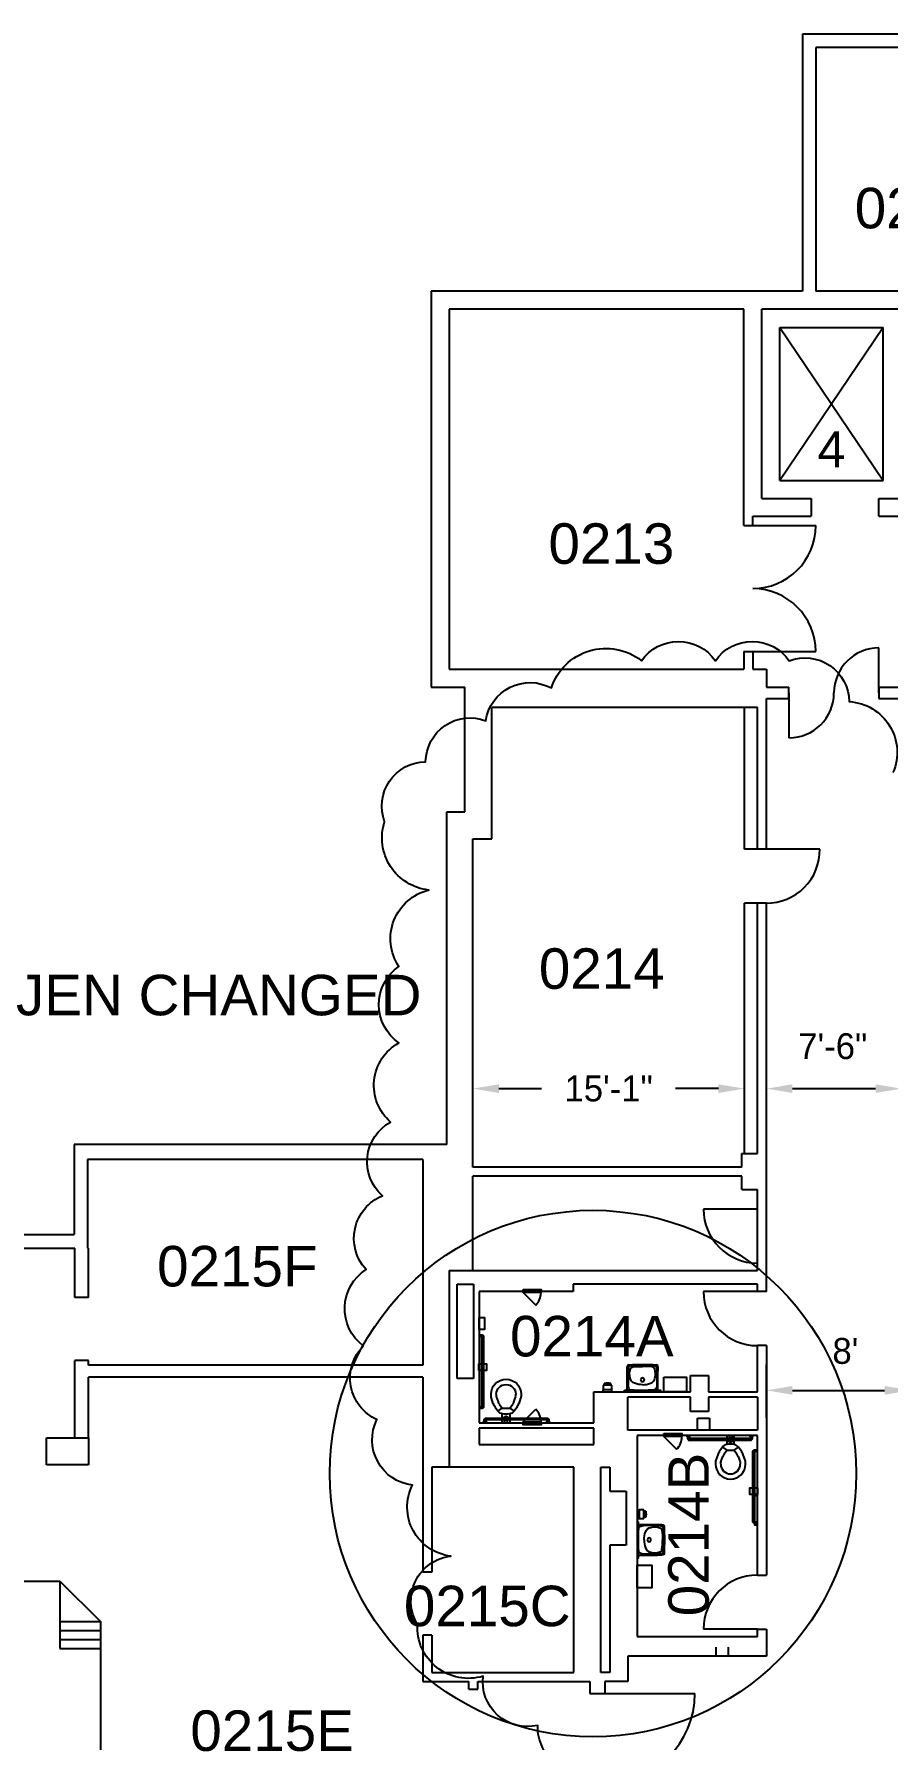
# Model space of a CAD drawing. Extents: x -207 to 5491, y -6091 to -2751.
# Drawn here: x 817 to 1386, y -4769 to -3632 of the extents above; entities that cross this region are included whole.
import ezdxf

# ---------------------------------------------------------------- set-up
doc = ezdxf.new("R2010")
doc.units = 0
doc.header["$MEASUREMENT"] = 0
doc.header["$PDMODE"] = 3
doc.header["$PDSIZE"] = -2
doc.layers.get('0').update_dxf_attribs({"linetype": 'CONTINUOUS'})
doc.layers.get('DEFPOINTS').update_dxf_attribs({"color": 31, "linetype": 'CONTINUOUS'})
for name, color, linetype in [('A-ANNO-RNUM', 4, 'CONTINUOUS'), ('A-ANNO-TEXT-STAIR', 4, 'CONTINUOUS'), ('A-DOOR', 2, 'CONTINUOUS'), ('A-FLOR-EVTR', 2, 'CONTINUOUS'), ('A-FLOR-PFIX', 2, 'CONTINUOUS'), ('A-FLOR-STRS', 2, 'CONTINUOUS'), ('A-WALL-FULL', 6, 'CONTINUOUS'), ('S-COLS', 5, 'CONTINUOUS')]:
    doc.layers.add(name, color=color, linetype=linetype)
doc.styles.add('ARIAL', font='arial.ttf')
doc.dimstyles.new('DIM-96', dxfattribs={"dimscale": 96, "dimtxt": 0.18, "dimasz": 0.18, "dimexe": 0.18, "dimexo": 0.0625, "dimgap": 0.09, "dimtad": 0, "dimtih": 1, "dimtoh": 1, "dimdec": 4, "dimzin": 0, "dimdsep": 46, "dimlunit": 4, "dimtxsty": 'Standard', "dimcen": 0.09, "dimadec": 0, "dimazin": 0, "dimtfac": 1, "dimtdec": 4, "dimtofl": 0, "dimtmove": 2, "dimatfit": 3, "dimfxl": 1, "dimtolj": 1, "dimtzin": 0, "dimarcsym": 0})

# ---------------------------------------------------------------- blocks, each defined once
blk = doc.blocks.new('Toilet-Commercial-Wall-3D - 19_ Seat Height-2049462-PUBLIC RESTROOM REMODEL-2ND FLOOR')
for p, q in [((5.9, 21.5), (5.9, 20.2)), ((6.2, 18.8), (7.5, 15.2)), ((8.8, 12.7), (10.6, 10.1)), ((9.4, 20.2), (9.4, 21.5)), ((10.8, 16.4), (9.5, 20)), ((13.5, 12.1), (10.6, 10.1)), ((13.5, 12.1), (11.7, 14.7)), ((18.4, 12.1), (13.5, 12.1)), ((20.2, 14.7), (18.4, 12.1)), ((21.3, 10.1), (18.4, 12.1)), ((22.4, 20), (21.1, 16.4)), ((21.3, 10.1), (23.1, 12.7)), ((22.4, 21.5), (22.4, 20.2)), ((24.4, 15.2), (25.7, 18.8)), ((25.9, 20.2), (25.9, 21.5)), ((13.4, 8.5), (13.4, 5.6)), ((13.4, 4.4), (13.4, 2.5)), ((14.9, 2.5), (14.9, 4.2)), ((16.9, 2.5), (16.9, 4.2)), ((18.4, 5.6), (18.4, 8.5)), ((18.4, 2.5), (18.4, 4.4))]:
    blk.add_line(p, q)
for centre, radius, start, end in [((15.9, 21.5), 10, 90, 180), ((15.9, 21.5), 6.5, 90, 180), ((15.9, 21.5), 10, 0, 90), ((15.9, 21.5), 6.5, 0, 90), ((9.9, 20.2), 4, 180, 200), ((17.8, 19), 11, 200, 215), ((17.8, 19), 7.5, 200, 215), ((14, 19), 7.5, 325, 340), ((21.9, 20.2), 0.5, 340, 0), ((14, 19), 11, 325, 340), ((21.9, 20.2), 4, 340, 0), ((13.9, 12.4), 4, 215, 263.7549), ((15.9, 20.8), 12.6, 258.5767, 281.4233), ((15.9, 5.3), 1.5, 13.7504, 166.2496), ((15.9, 5.3), 1.5, 218.0882, 321.9118), ((15.9, 5.3), 0.996, 20.7118, 159.2882), ((15.9, 5.3), 0.996, 249.8616, 290.1384), ((18, 12.4), 4, 276.2451, 325)]:
    blk.add_arc(centre, radius, start, end)
blk = doc.blocks.new('Grab_Bar_-_1_Straight_Piece_3353 - Grab_Bar_42_-V35-PUBLIC RESTROOM REMODEL-2ND FLOOR')
for p, q in [((-0.8, -13), (-0.8, -11)), ((0, -11), (-0.8, -11)), ((-3.1, -13), (-3.1, -53)), ((-1.9, -53), (-1.9, -13)), ((-0.8, -11.4), (-1.5, -11.4)), ((-1.5, -12.6), (-0.8, -12.6)), ((-0.8, -13), (0, -13)), ((-0.8, -53.4), (-1.5, -53.4)), ((-1.5, -54.6), (-0.8, -54.6)), ((-0.8, -55), (-0.8, -53)), ((0, -53), (-0.8, -53)), ((-0.8, -55), (0, -55))]:
    blk.add_line(p, q)
at = {"flags": 128}
for points in [[(-1.5, -11.4), (-1.6, -11.4), (-1.6, -11.4), (-1.7, -11.4), (-1.8, -11.4), (-1.8, -11.4), (-1.9, -11.4), (-1.9, -11.4), (-2, -11.5), (-2.1, -11.5), (-2.1, -11.5), (-2.2, -11.5), (-2.3, -11.6), (-2.3, -11.6), (-2.4, -11.6), (-2.4, -11.7), (-2.5, -11.7), (-2.5, -11.7), (-2.6, -11.8), (-2.6, -11.8), (-2.7, -11.9), (-2.7, -11.9), (-2.8, -12), (-2.8, -12), (-2.8, -12.1), (-2.9, -12.1), (-2.9, -12.2), (-2.9, -12.2), (-3, -12.3), (-3, -12.4), (-3, -12.4), (-3, -12.5), (-3.1, -12.5), (-3.1, -12.6), (-3.1, -12.7), (-3.1, -12.7), (-3.1, -12.8), (-3.1, -12.9), (-3.1, -12.9), (-3.1, -13), (-3.1, -13)], [(-1.9, -13), (-1.9, -13), (-1.9, -13), (-1.9, -13), (-1.9, -12.9), (-1.9, -12.9), (-1.9, -12.9), (-1.9, -12.9), (-1.9, -12.9), (-1.9, -12.9), (-1.8, -12.9), (-1.8, -12.8), (-1.8, -12.8), (-1.8, -12.8), (-1.8, -12.8), (-1.8, -12.8), (-1.8, -12.8), (-1.8, -12.8), (-1.8, -12.8), (-1.8, -12.7), (-1.8, -12.7), (-1.8, -12.7), (-1.7, -12.7), (-1.7, -12.7), (-1.7, -12.7), (-1.7, -12.7), (-1.7, -12.7), (-1.7, -12.7), (-1.7, -12.7), (-1.6, -12.7), (-1.6, -12.7), (-1.6, -12.6), (-1.6, -12.6), (-1.6, -12.6), (-1.6, -12.6), (-1.6, -12.6), (-1.5, -12.6), (-1.5, -12.6), (-1.5, -12.6), (-1.5, -12.6), (-1.5, -12.6)], [(-3.1, -53), (-3.1, -53.1), (-3.1, -53.1), (-3.1, -53.2), (-3.1, -53.3), (-3.1, -53.3), (-3.1, -53.4), (-3.1, -53.4), (-3, -53.5), (-3, -53.6), (-3, -53.6), (-3, -53.7), (-2.9, -53.8), (-2.9, -53.8), (-2.9, -53.9), (-2.8, -53.9), (-2.8, -54), (-2.8, -54), (-2.7, -54.1), (-2.7, -54.1), (-2.6, -54.2), (-2.6, -54.2), (-2.5, -54.3), (-2.5, -54.3), (-2.4, -54.3), (-2.4, -54.4), (-2.3, -54.4), (-2.3, -54.4), (-2.2, -54.5), (-2.1, -54.5), (-2.1, -54.5), (-2, -54.5), (-2, -54.6), (-1.9, -54.6), (-1.8, -54.6), (-1.8, -54.6), (-1.7, -54.6), (-1.6, -54.6), (-1.6, -54.6), (-1.5, -54.6), (-1.5, -54.6)], [(-1.5, -53.4), (-1.5, -53.4), (-1.5, -53.4), (-1.5, -53.4), (-1.6, -53.4), (-1.6, -53.4), (-1.6, -53.4), (-1.6, -53.4), (-1.6, -53.4), (-1.6, -53.4), (-1.6, -53.3), (-1.7, -53.3), (-1.7, -53.3), (-1.7, -53.3), (-1.7, -53.3), (-1.7, -53.3), (-1.7, -53.3), (-1.7, -53.3), (-1.7, -53.3), (-1.8, -53.3), (-1.8, -53.3), (-1.8, -53.3), (-1.8, -53.2), (-1.8, -53.2), (-1.8, -53.2), (-1.8, -53.2), (-1.8, -53.2), (-1.8, -53.2), (-1.8, -53.2), (-1.8, -53.1), (-1.8, -53.1), (-1.9, -53.1), (-1.9, -53.1), (-1.9, -53.1), (-1.9, -53.1), (-1.9, -53.1), (-1.9, -53), (-1.9, -53), (-1.9, -53), (-1.9, -53), (-1.9, -53)]]:
    blk.add_lwpolyline(points, dxfattribs=at)
blk = doc.blocks.new('Soap_Dispenser_GP 53052 - Soap_Dispenser_GP 53052-2073122-PUBLIC RESTROOM REMODEL-2ND FLOOR')
for p, q in [((-3.3, 3.8), (-3.3, 6.8)), ((-3.3, 6.8), (2.4, 6.8)), ((2.4, 3.8), (-3.3, 3.8)), ((-3.3, 2.3), (-3.3, 3.8)), ((2.4, 2.3), (-3.3, 2.3)), ((-2.4, 8.1), (-2.4, 7.8)), ((-2.4, 7.4), (-2.4, 7.8)), ((1.5, 7.8), (1.5, 8.1)), ((1.5, 7.8), (1.5, 7.4)), ((2.4, 6.8), (2.4, 3.8)), ((2.4, 2.3), (2.4, 3.8))]:
    blk.add_line(p, q)
for centre, major_axis, start_param, end_param in [((-0.5, 6.4), (5.19, 0), 1.188409, 1.953184), ((-0.5, 8.1), (2.14, 0), 3.579072, 5.845706), ((-0.5, 7.8), (2.14, 0), 3.579072, 5.845706)]:
    blk.add_ellipse(centre, major_axis=major_axis, ratio=0.358368, start_param=start_param, end_param=end_param)
blk = doc.blocks.new('grab bar 48')
for p, q in [((-1, 0), (-1, 0.7)), ((1, 0.7), (-1, 0.7)), ((-0.6, 0.7), (-0.6, 1.5)), ((0.6, 1.5), (0.6, 0.7)), ((1, 3.1), (47, 3.1)), ((47, 1.9), (1, 1.9)), ((1, 0.7), (1, 0)), ((49, 0.7), (47, 0.7)), ((47, 0), (47, 0.7)), ((47.4, 0.7), (47.4, 1.5)), ((48.6, 1.5), (48.6, 0.7)), ((49, 0.7), (49, 0))]:
    blk.add_line(p, q)
at = {"flags": 128}
for points in [[(-0.6, 1.5), (-0.6, 1.6), (-0.6, 1.6), (-0.6, 1.7), (-0.6, 1.8), (-0.6, 1.8), (-0.6, 1.9), (-0.6, 1.9), (-0.5, 2), (-0.5, 2.1), (-0.5, 2.1), (-0.5, 2.2), (-0.4, 2.3), (-0.4, 2.3), (-0.4, 2.4), (-0.3, 2.4), (-0.3, 2.5), (-0.3, 2.5), (-0.2, 2.6), (-0.2, 2.6), (-0.1, 2.7), (-0.1, 2.7), (0, 2.8), (0, 2.8), (0.1, 2.8), (0.1, 2.9), (0.2, 2.9), (0.2, 2.9), (0.3, 3), (0.4, 3), (0.4, 3), (0.5, 3), (0.5, 3.1), (0.6, 3.1), (0.7, 3.1), (0.7, 3.1), (0.8, 3.1), (0.9, 3.1), (0.9, 3.1), (1, 3.1), (1, 3.1)], [(1, 1.9), (1, 1.9), (1, 1.9), (1, 1.9), (0.9, 1.9), (0.9, 1.9), (0.9, 1.9), (0.9, 1.9), (0.9, 1.9), (0.9, 1.9), (0.9, 1.8), (0.8, 1.8), (0.8, 1.8), (0.8, 1.8), (0.8, 1.8), (0.8, 1.8), (0.8, 1.8), (0.8, 1.8), (0.8, 1.8), (0.7, 1.8), (0.7, 1.8), (0.7, 1.8), (0.7, 1.7), (0.7, 1.7), (0.7, 1.7), (0.7, 1.7), (0.7, 1.7), (0.7, 1.7), (0.7, 1.7), (0.7, 1.6), (0.7, 1.6), (0.6, 1.6), (0.6, 1.6), (0.6, 1.6), (0.6, 1.6), (0.6, 1.6), (0.6, 1.5), (0.6, 1.5), (0.6, 1.5), (0.6, 1.5), (0.6, 1.5)], [(47, 3.1), (47.1, 3.1), (47.1, 3.1), (47.2, 3.1), (47.3, 3.1), (47.3, 3.1), (47.4, 3.1), (47.4, 3.1), (47.5, 3), (47.6, 3), (47.6, 3), (47.7, 3), (47.8, 2.9), (47.8, 2.9), (47.9, 2.9), (47.9, 2.8), (48, 2.8), (48, 2.8), (48.1, 2.7), (48.1, 2.7), (48.2, 2.6), (48.2, 2.6), (48.3, 2.5), (48.3, 2.5), (48.3, 2.4), (48.4, 2.4), (48.4, 2.3), (48.4, 2.3), (48.5, 2.2), (48.5, 2.1), (48.5, 2.1), (48.5, 2), (48.6, 2), (48.6, 1.9), (48.6, 1.8), (48.6, 1.8), (48.6, 1.7), (48.6, 1.6), (48.6, 1.6), (48.6, 1.5), (48.6, 1.5)], [(47.4, 1.5), (47.4, 1.5), (47.4, 1.5), (47.4, 1.5), (47.4, 1.6), (47.4, 1.6), (47.4, 1.6), (47.4, 1.6), (47.4, 1.6), (47.4, 1.6), (47.3, 1.6), (47.3, 1.7), (47.3, 1.7), (47.3, 1.7), (47.3, 1.7), (47.3, 1.7), (47.3, 1.7), (47.3, 1.7), (47.3, 1.7), (47.3, 1.8), (47.3, 1.8), (47.3, 1.8), (47.2, 1.8), (47.2, 1.8), (47.2, 1.8), (47.2, 1.8), (47.2, 1.8), (47.2, 1.8), (47.2, 1.8), (47.1, 1.8), (47.1, 1.8), (47.1, 1.8), (47.1, 1.9), (47.1, 1.9), (47.1, 1.9), (47.1, 1.9), (47, 1.9), (47, 1.9), (47, 1.9), (47, 1.9), (47, 1.9)]]:
    blk.add_lwpolyline(points, dxfattribs=at)
blk = doc.blocks.new('TRA_Lav2')
for p, q in [((-10.2, 0), (-10.2, -13.7)), ((-10.2, 0), (10.2, 0)), ((10.2, 0), (10.2, -13.7)), ((-9.5, -13.7), (-9.5, -4.4)), ((9.5, -13.7), (9.5, -4.4)), ((9.5, -13.7), (9.5, -4.4))]:
    blk.add_line(p, q)
for points in [[(0, -4.7, 0.096281), (-5.4, -5.7, 0.241749), (-8.3, -9.1, 0.139337), (-8.1, -15.2, 0.293749), (-6.4, -16.6, 0.028065), (0, -16.9)], [(0, -4.7, -0.096281), (5.4, -5.7, -0.241749), (8.3, -9.1, -0.139337), (8.1, -15.2, -0.293749), (6.4, -16.6, -0.028065), (0, -16.9)]]:
    blk.add_lwpolyline(points, format="xyb")
blk.add_circle((0, -8), 1.25)
for centre, radius, start, end in [((-3.1, -4.4), 6.41, 162.4135, 180), ((-7.3, -3), 2, 92.7884, 162.4135), ((-0.3, -147.5), 146.6, 87.0029, 92.7884), ((7.3, -3.1), 2, 17.2242, 87.0029), ((3.1, -4.4), 6.41, 0, 17.5865), ((3.1, -4.4), 6.41, 0, 17.2242), ((11.8, -13.7), 22.1, 180, 189.2025), ((-9, -17.1), 1, 189.2025, 267.5394), ((11.8, -13.7), 21.3, 180, 187.4822), ((-8.3, -16.3), 1, 187.4822, 267.7099), ((0, 191.9), 210.1, 267.5394, 272.4606), ((0, 191.9), 209.4, 267.7099, 272.2901), ((8.3, -16.3), 1, 272.2901, 352.5178), ((8.3, -16.3), 1, 272.2901, 352.5178), ((9, -17.1), 1, 272.4606, 350.7975), ((9, -17.1), 1, 272.4606, 350.7975), ((-11.8, -13.7), 21.3, 352.5178, 0), ((-11.8, -13.7), 21.3, 352.5178, 0), ((-11.8, -13.7), 22.1, 350.7975, 0), ((-11.8, -13.7), 22.1, 350.7975, 0)]:
    blk.add_arc(centre, radius, start, end)
blk = doc.blocks.new('Sanitary Napkin Disposal')
blk.add_lwpolyline([(-3.75, -4), (3.75, -4), (3.75, 0), (-3.75, 0)], close=True)
blk = doc.blocks.new('single roll tissue holder')
blk.add_lwpolyline([(2.25, 0), (-2.25, 0), (-2.25, 5), (2.25, 5)], close=True)
blk = doc.blocks.new('Toilet Seat Cover Dispenser')
blk.add_lwpolyline([(9.6, 0), (-9.6, 0), (-9.6, -2), (9.6, -2)], close=True)
blk = doc.blocks.new('*D30')
at = {"layer": 'DEFPOINTS', "color": 0, "lineweight": -2, "transparency": 16777216}
for p, q in [((1109.3, -4367), (1109.3, -4317.6)), ((1290.3, -4367), (1290.3, -4317.6)), ((1126.6, -4334.9), (1155.1, -4334.9)), ((1273, -4334.9), (1244.4, -4334.9))]:
    blk.add_line(p, q, dxfattribs=at)
at = {"layer": 'DEFPOINTS', "color": 0, "transparency": 16777216}
for p in [(1290.3, -4334.9), (1109.3, -4373), (1290.3, -4373)]:
    blk.add_point(p, dxfattribs=at)
for points in [[(1126.6, -4332), (1126.6, -4337.8), (1109.3, -4334.9)], [(1273, -4332), (1273, -4337.8), (1290.3, -4334.9)]]:
    blk.add_solid(points, dxfattribs=at)
at = {"layer": 'DEFPOINTS', "color": 0, "transparency": 16777216, "insert": (1199.8, -4334.9), "char_height": 17.28, "attachment_point": 5}
blk.add_mtext('\\A1;15\'-1"', dxfattribs=at)
blk = doc.blocks.new('*D31')
at = {"layer": 'DEFPOINTS', "color": 0, "lineweight": -2, "transparency": 16777216}
for p, q in [((1305, -4367), (1305, -4317.6)), ((1395, -4367), (1395, -4317.6)), ((1322.3, -4334.9), (1377.7, -4334.9))]:
    blk.add_line(p, q, dxfattribs=at)
at = {"layer": 'DEFPOINTS', "color": 0, "transparency": 16777216}
for p in [(1395, -4334.9), (1305, -4373), (1395, -4373)]:
    blk.add_point(p, dxfattribs=at)
for points in [[(1322.3, -4332), (1322.3, -4337.8), (1305, -4334.9)], [(1377.7, -4332), (1377.7, -4337.8), (1395, -4334.9)]]:
    blk.add_solid(points, dxfattribs=at)
at = {"layer": 'DEFPOINTS', "color": 0, "transparency": 16777216, "insert": (1349.2, -4306.7), "char_height": 17.28, "attachment_point": 5}
blk.add_mtext('\\A1;7\'-6"', dxfattribs=at)
blk = doc.blocks.new('*D32')
at = {"layer": 'DEFPOINTS', "color": 0, "lineweight": -2, "transparency": 16777216}
for p, q in [((1305, -4554.3), (1305, -4518.8)), ((1401, -4545.3), (1401, -4518.8)), ((1322.3, -4536.1), (1383.7, -4536.1))]:
    blk.add_line(p, q, dxfattribs=at)
at = {"layer": 'DEFPOINTS', "color": 0, "transparency": 16777216}
for p in [(1401, -4536.1), (1305, -4560.3), (1401, -4551.3)]:
    blk.add_point(p, dxfattribs=at)
for points in [[(1322.3, -4533.2), (1322.3, -4539), (1305, -4536.1)], [(1383.7, -4533.2), (1383.7, -4539), (1401, -4536.1)]]:
    blk.add_solid(points, dxfattribs=at)
at = {"layer": 'DEFPOINTS', "color": 0, "transparency": 16777216, "insert": (1357.6, -4509.9), "char_height": 17.28, "attachment_point": 5}
blk.add_mtext("\\A1;8'", dxfattribs=at)

msp = doc.modelspace()

# ---------------------------------------------------------------- linework, layer by layer
msp.add_circle((1189.34628, -4591.53371), 175.4962)
at = {"layer": 'A-DOOR'}
for p, q in [((1295.85329, -3959.48535), (1337.85329, -3959.48535)), ((1295.85329, -4043.48535), (1337.85329, -4043.48535)), ((1380, -4071.00166), (1380, -4041.00166)), ((1320, -4071.00166), (1320, -4101.00166)), ((1340.56319, -4175.26316), (1305, -4175.26295)), ((1299, -4470.26295), (1263, -4470.26295)), ((1299, -4695.26295), (1263, -4695.26295)), ((1197.25, -4738.26295), (1257.25, -4738.26295))]:
    msp.add_line(p, q, dxfattribs=at)
for centre, radius, start, end in [((1295.85329, -3959.48535), 42, 270, 0), ((1295.85329, -4043.48535), 42, 0, 90), ((1380, -4071.00166), 30, 90, 180), ((1320, -4071.00166), 30, 270, 0), ((1304.99997, -4175.69711), 35.56585, 269.64640756, 0.69687001), ((1299, -4470.26295), 36, 180, 270), ((1299, -4695.26295), 36, 90, 180), ((1197.25, -4738.26295), 60, 270, 0)]:
    msp.add_arc(centre, radius, start, end, dxfattribs=at)
at = {"layer": 'A-FLOR-EVTR'}
for p, q in [((1382.85329, -3827.48535), (1313.85329, -3929.48535)), ((1313.85329, -3827.48535), (1382.85329, -3929.48535)), ((1313.85329, -3827.48535), (1382.85329, -3827.48535)), ((1313.85329, -3929.48535), (1313.85329, -3827.48535)), ((1382.85329, -3929.48535), (1382.85329, -3827.48535)), ((1313.85329, -3929.48535), (1382.85329, -3929.48535))]:
    msp.add_line(p, q, dxfattribs=at)
at = {"layer": 'A-FLOR-PFIX'}
for p, q in [((1142.70629, -4470.88795), (1151.19158, -4479.37323)), ((1142.70629, -4557.0442), (1151.19158, -4548.55892)), ((1236.61564, -4566.91691), (1245.10092, -4575.40219))]:
    msp.add_line(p, q, dxfattribs=at)
for points in [[(1142.70629, -4468.88795), (1154.70629, -4468.88795), (1154.70629, -4470.88795), (1142.70629, -4470.88795)], [(1210.375, -4536.01295), (1234.375, -4536.01295), (1234.375, -4537.01295), (1210.375, -4537.01295)], [(1236.62224, -4527.26295), (1251.62224, -4527.26295), (1251.62224, -4537.01295), (1236.62224, -4537.01295)], [(1142.70629, -4557.0442), (1154.70629, -4557.0442), (1154.70629, -4559.0442), (1142.70629, -4559.0442)], [(1236.61564, -4564.91691), (1248.61564, -4564.91691), (1248.61564, -4566.91691), (1236.61564, -4566.91691)], [(1219.75, -4623.76295), (1218.75, -4623.76295), (1218.75, -4647.76295), (1219.75, -4647.76295)], [(1218.75, -4652.69832), (1228.5, -4652.69832), (1228.5, -4667.69832), (1218.75, -4667.69832)]]:
    msp.add_lwpolyline(points, close=True, dxfattribs=at)
for centre, start, end in [((1142.70629, -4470.88795), 315, 0), ((1142.70629, -4557.0442), 0, 45), ((1236.61564, -4566.91691), 315, 0)]:
    msp.add_arc(centre, 12, start, end, dxfattribs=at)
at = {"layer": 'A-FLOR-STRS'}
for p, q in [((834, -4663.26295), (834, -4690.26295)), ((834, -4690.26295), (861, -4690.26295)), ((834, -4690.26295), (834, -4696.26295)), ((834, -4696.26295), (861, -4696.26295)), ((834, -4696.26295), (834, -4702.26295)), ((834, -4702.26295), (861, -4702.26295)), ((834, -4702.26295), (834, -4708.26295)), ((834, -4708.26295), (861, -4708.26295))]:
    msp.add_line(p, q, dxfattribs=at)
at = {"layer": 'A-WALL-FULL'}
for p, q in [((1506.5, -3631.76295), (1329, -3631.76295)), ((1329, -3631.76295), (1329, -3803.24037)), ((1338, -3640.76295), (1338, -3803.24037)), ((1458.5, -3640.76295), (1338, -3640.76295)), ((1081.57367, -3803.24037), (1081.57367, -4067.24037)), ((1329, -3803.24037), (1081.57367, -3803.24037)), ((1410, -3803.24037), (1338, -3803.24037)), ((1289.85329, -3815.24037), (1093.57367, -3815.24037)), ((1093.57367, -3815.24037), (1093.57367, -4055.24037)), ((1289.85329, -3959.48535), (1289.85329, -3815.24037)), ((1394.85329, -3815.24037), (1301.85329, -3815.24037)), ((1301.85329, -3941.48535), (1301.85329, -3815.24037)), ((1301.85329, -3941.48535), (1334.85329, -3941.48535)), ((1334.85329, -3941.48535), (1334.85329, -3953.24037)), ((1379.85329, -3941.48535), (1394.85329, -3941.48535)), ((1379.85329, -3953.24037), (1379.85329, -3941.48535)), ((1295.85329, -3959.48535), (1295.85329, -3953.24037)), ((1295.85329, -3953.24037), (1334.85329, -3953.24037)), ((1379.85329, -3953.24037), (1409.85329, -3953.24037)), ((1289.85329, -3959.48535), (1295.85329, -3959.48535)), ((1289.85329, -4043.48535), (1289.85329, -4055.24037)), ((1289.85329, -4043.48535), (1295.85329, -4043.48535)), ((1295.85329, -4043.48535), (1295.85329, -4055.24037)), ((1093.57367, -4055.24037), (1289.85329, -4055.24037)), ((1295.85329, -4055.24037), (1305, -4055.24037)), ((1305, -4055.24037), (1305, -4067.24037)), ((1081.57367, -4067.24037), (1104, -4067.24037)), ((1104, -4150.26295), (1104, -4067.24037)), ((1305, -4067.24037), (1320, -4067.24037)), ((1320, -4074.76295), (1320, -4067.24037)), ((1380, -4067.24037), (1506.5, -4067.24037)), ((1380, -4067.24037), (1380, -4074.76295)), ((1299, -4080.76295), (1122, -4080.76295)), ((1122, -4168.26295), (1122, -4080.76295)), ((1290.27894, -4175.26295), (1290.27894, -4080.76295)), ((1299, -4175.26295), (1299, -4080.76295)), ((1305, -4175.26295), (1305, -4074.76295)), ((1305, -4074.76295), (1320, -4074.76295)), ((1380, -4074.76295), (1395, -4074.76295)), ((1092, -4372.26295), (1092, -4150.26295)), ((1092, -4150.26295), (1104, -4150.26295)), ((1109.27894, -4168.26295), (1122, -4168.26295)), ((1109.27894, -4387.26295), (1109.27894, -4168.26295)), ((1305, -4175.26295), (1290.27894, -4175.26295)), ((1305, -4211.26295), (1290.27894, -4211.26295)), ((1290.27894, -4378.26295), (1290.27894, -4211.26295)), ((1299, -4378.26295), (1299, -4211.26295)), ((1305, -4470.26295), (1305, -4211.26295)), ((1092, -4372.26295), (843.5, -4372.26295)), ((843.5, -4372.26295), (843.5, -4432.26295)), ((1288.5, -4378.26295), (1299, -4378.26295)), ((1288.5, -4387.26295), (1288.5, -4378.26295)), ((1076, -4382.26295), (852.5, -4382.26295)), ((852.5, -4382.26295), (852.5, -4441.26295)), ((1076, -4382.26295), (1076, -4519.26295)), ((1288.5, -4387.26295), (1109.27894, -4387.26295)), ((1109.27894, -4456.24784), (1109.27894, -4393.26295)), ((1288.5, -4393.26295), (1109.27894, -4393.26295)), ((1288.5, -4402.26295), (1288.5, -4393.26295)), ((1288.5, -4402.26295), (1299, -4402.26295)), ((1299, -4456.24784), (1299, -4402.26295)), ((444, -4432.26295), (843.5, -4432.26295)), ((681, -4441.26295), (844, -4441.26295)), ((844, -4474.26295), (844, -4441.26295)), ((852.5, -4441.26295), (853, -4441.26295)), ((853, -4474.26295), (853, -4441.26295)), ((1093.375, -4456.24784), (1299, -4456.24784)), ((1093.375, -4456.24784), (1093.375, -4587.26295)), ((1098.875, -4528.26295), (1098.875, -4465.26295)), ((1098.875, -4465.26295), (1109.75, -4465.26295)), ((1109.75, -4465.26295), (1109.75, -4528.26295)), ((1299, -4465.26295), (1176.25, -4465.26295)), ((1176.25, -4465.26295), (1176.25, -4470.26295)), ((1299, -4470.26295), (1299, -4465.26295)), ((853, -4474.26295), (844, -4474.26295)), ((1176.25, -4470.26295), (1113.375, -4470.26295)), ((1113.375, -4470.26295), (1113.375, -4557.6692)), ((1305, -4470.26295), (1299, -4470.26295)), ((1299, -4537.01295), (1299, -4506.26295)), ((1305, -4506.26295), (1299, -4506.26295)), ((1305, -4506.26295), (1305, -4659.26295)), ((844, -4567.76295), (844, -4516.26295)), ((853, -4516.26295), (844, -4516.26295)), ((853, -4519.26295), (853, -4516.26295)), ((1076, -4519.26295), (853, -4519.26295)), ((1254.375, -4537.01295), (1254.375, -4526.26295)), ((1254.375, -4526.26295), (1266.375, -4526.26295)), ((1266.375, -4526.26295), (1266.375, -4537.01295)), ((853, -4567.76295), (853, -4527.26295)), ((1076, -4527.26295), (853, -4527.26295)), ((1076, -4527.26295), (1076, -4657.26295)), ((1109.75, -4528.26295), (1098.875, -4528.26295)), ((1190, -4537.01295), (1254.375, -4537.01295)), ((1190, -4557.6692), (1190, -4537.01295)), ((1266.375, -4537.01295), (1299, -4537.01295)), ((1212.5, -4562.66691), (1212.5, -4540.63795)), ((1254.375, -4540.63795), (1212.5, -4540.63795)), ((1254.375, -4550.26295), (1254.375, -4540.63795)), ((1299, -4540.63795), (1266.375, -4540.63795)), ((1266.375, -4540.63795), (1266.375, -4550.26295)), ((1299, -4540.63795), (1299, -4562.66691)), ((1113.375, -4557.6692), (1190, -4557.6692)), ((1266.375, -4550.26295), (1254.375, -4550.26295)), ((1190, -4561.2942), (1113.375, -4561.2942)), ((1113.375, -4561.2942), (1113.375, -4572.26295)), ((1113.375, -4572.26295), (1190, -4572.26295)), ((1190, -4572.26295), (1190, -4561.2942)), ((1299, -4562.66691), (1212.5, -4562.66691)), ((1299, -4566.29191), (1218.75, -4566.29191)), ((1218.75, -4566.29191), (1218.75, -4700.26295)), ((1299, -4659.26295), (1299, -4566.29191)), ((1082, -4587.26295), (1082, -4657.26295)), ((1176.5, -4587.26295), (1082, -4587.26295)), ((1176.5, -4724.26295), (1176.5, -4587.26295)), ((1194.5, -4724.26295), (1194.5, -4587.26295)), ((1194.5, -4587.26295), (1200.5, -4587.26295)), ((1200.5, -4587.26295), (1200.5, -4603.26295)), ((1200.5, -4603.26295), (1211.5, -4603.26295)), ((1211.5, -4603.26295), (1211.5, -4639.26295)), ((1200.5, -4639.26295), (1200.5, -4724.26295)), ((1211.5, -4639.26295), (1200.5, -4639.26295)), ((582, -4663.26295), (834, -4663.26295)), ((834, -4663.26295), (861, -4690.26295)), ((1082, -4657.26295), (1076, -4657.26295)), ((1299, -4659.26295), (1305, -4659.26295)), ((861, -4690.26295), (861, -4969.26295)), ((1299, -4700.26295), (1299, -4695.26295)), ((1299, -4695.26295), (1305, -4695.26295)), ((1305, -4695.26295), (1305, -4713.26295)), ((1082, -4699.26295), (1076, -4699.26295)), ((1076, -4699.26295), (1076, -4730.26295)), ((1082, -4699.26295), (1082, -4724.26295)), ((1218.75, -4700.26295), (1299, -4700.26295)), ((1305, -4713.26295), (1212.5, -4713.26295)), ((1212.5, -4713.26295), (1212.5, -4730.26295)), ((1076, -4730.26295), (1106.5, -4730.26295)), ((1082, -4724.26295), (1176.5, -4724.26295)), ((1106.5, -4735.26295), (1106.5, -4730.26295)), ((1112.5, -4735.26295), (1112.5, -4730.26295)), ((1112.5, -4730.26295), (1187.25, -4730.26295)), ((1187.25, -4730.26295), (1187.25, -4738.26295)), ((1200.5, -4724.26295), (1194.5, -4724.26295)), ((1197.25, -4730.26295), (1197.25, -4738.26295)), ((1212.5, -4730.26295), (1197.25, -4730.26295)), ((1106.5, -4735.26295), (1112.5, -4735.26295)), ((1187.25, -4738.26295), (1197.25, -4738.26295))]:
    msp.add_line(p, q, dxfattribs=at)
at = {"layer": 'DEFPOINTS'}
msp.add_line((1299, -4415.26295), (1263, -4415.26295), dxfattribs=at)
msp.add_lwpolyline([(1194.39799, -4790.41924, -0.52056705), (1152.49522, -4759.47404, -0.52056705), (1152.49522, -4759.47404, -0.52056705), (1116.05805, -4726.70857, -0.52056705), (1116.05805, -4726.70857, -0.52056705), (1072.33345, -4692.12277, -0.52056705), (1072.33345, -4692.12277, -0.5456282782), (1094.55763, -4646.61515, -0.52056705), (1094.55763, -4646.61515, -0.52056705), (1069.05161, -4599.28723, -0.52056705), (1069.05161, -4599.28723, -0.52056705), (1045.36743, -4555.59992, -0.52056705), (1045.36743, -4555.59992, -0.52056705), (1036.25811, -4506.4517, -0.52056705), (1036.25811, -4506.4517, -0.52056705), (1038.07999, -4455.48316, -0.52056705), (1038.07999, -4455.48316, -0.52056705), (1049.01114, -4406.33493, -0.52056705), (1049.01114, -4406.33493, -0.52056705), (1054.47674, -4357.18669, -0.52056705), (1054.47674, -4357.18669, -0.52056705), (1059.94229, -4304.39785, -0.52056705), (1059.94229, -4304.39785, -0.52056705), (1059.94229, -4253.42933, -0.52056705), (1059.94229, -4253.42933, -0.52056705), (1079.98276, -4202.46079, -0.52056705), (1079.98276, -4202.46079, -0.4772409621), (1050.47111, -4156.95317, -0.52056705), (1050.47111, -4156.95317, -0.52056705), (1077.79901, -4116.90646, -0.52056705), (1077.79901, -4116.90646, -0.52056705), (1117.87993, -4089.6019, -0.52056705), (1117.87993, -4089.6019, -0.52056705), (1161.60453, -4067.75824, -0.52056705), (1161.60453, -4067.75824, -0.52056705), (1221.72588, -4049.55519, -0.52056705), (1270.91608, -4049.55519, -0.52056705), (1270.91608, -4049.55519, -0.52056705), (1320.10628, -4049.55519, -0.52056705), (1320.10628, -4049.55519, -0.52056705), (1360.18716, -4076.85977, -0.52056705), (1360.18716, -4076.85977, -0.52056705), (1389.33694, -4124.18769, -0.52056705)], format="xyb", dxfattribs=at)
msp.add_arc((1299, -4415.26295), 36, 180, 270, dxfattribs=at)
at = {"layer": 'S-COLS'}
for p, q in [((1259.07062, -4562.64943), (1259.07062, -4554.64943)), ((1259.07062, -4554.64943), (1267.07062, -4554.64943)), ((1267.07062, -4554.64943), (1267.07062, -4562.64943)), ((825, -4567.76295), (853, -4567.76295)), ((825, -4585.76295), (825, -4567.76295)), ((853, -4567.76295), (853, -4585.76295)), ((1267.07062, -4562.64943), (1259.07062, -4562.64943)), ((853, -4585.76295), (825, -4585.76295)), ((1271.5, -4713.26295), (1271.5, -4707.26295)), ((1279.5, -4707.26295), (1279.5, -4713.26295)), ((1279.5, -4713.26295), (1271.5, -4713.26295))]:
    msp.add_line(p, q, dxfattribs=at)

# ---------------------------------------------------------------- block references
at = {"layer": 'A-FLOR-PFIX'}
for name, p, rotation in [('Sanitary Napkin Disposal', (1117.36754, -4491.58545), 270), ('grab bar 48', (1113.375, -4499.6692), 270), ('single roll tissue holder', (1113.36754, -4520.6692), 270), ('Grab_Bar_-_1_Straight_Piece_3353 - Grab_Bar_42_-V35-PUBLIC RESTROOM REMODEL-2ND FLOOR', (1241, -4566.29191), 90), ('Toilet-Commercial-Wall-3D - 19_ Seat Height-2049462-PUBLIC RESTROOM REMODEL-2ND FLOOR', (1296.94107, -4563.79191), 179.9999999999997), ('grab bar 48', (1299, -4624.29191), 90), ('single roll tissue holder', (1299.00746, -4603.29191), 90), ('Toilet Seat Cover Dispenser', (1299.00746, -4616.08179), 270)]:
    msp.add_blockref(name, p, dxfattribs=dict(at, rotation=rotation))
at = {"layer": 'A-FLOR-PFIX', "xscale": -1}
for name, p, rotation in [('TRA_Lav2', (1222.375, -4537.01295), 180), ('Grab_Bar_-_1_Straight_Piece_3353 - Grab_Bar_42_-V35-PUBLIC RESTROOM REMODEL-2ND FLOOR', (1105.375, -4557.6692), 90), ('Soap_Dispenser_GP 53052 - Soap_Dispenser_GP 53052-2073122-PUBLIC RESTROOM REMODEL-2ND FLOOR', (1216.4375, -4618.18465), 270.0000000000003), ('TRA_Lav2', (1218.75, -4635.76295), 90)]:
    msp.add_blockref(name, p, dxfattribs=dict(at, rotation=rotation))
for name, p in [('Toilet-Commercial-Wall-3D - 19_ Seat Height-2049462-PUBLIC RESTROOM REMODEL-2ND FLOOR', (1147.31607, -4560.1692)), ('Soap_Dispenser_GP 53052 - Soap_Dispenser_GP 53052-2073122-PUBLIC RESTROOM REMODEL-2ND FLOOR', (1198.53274, -4539.32545))]:
    msp.add_blockref(name, p, dxfattribs=at)

# ---------------------------------------------------------------- texts
at = {"layer": 'A-ANNO-RNUM', "style": 'ARIAL'}
for s, p in [('0212A', (1363.83762, -3761.2437)), ('0213', (1159.67539, -3984.96107)), ('0214', (1153.26898, -4268.35499)), ('0215F', (898.78505, -4466.77357)), ('0214A', (1134.07642, -4513.43507)), ('0215C', (1063.31396, -4693.34455)), ('0215E', (920.94246, -4776.50667))]:
    msp.add_text(s, height=27, dxfattribs=at).set_placement(p)
msp.add_text('0214B', height=27, rotation=90, dxfattribs=at).set_placement((1266.53926, -4686.71261))
at = {"layer": 'A-ANNO-TEXT-STAIR', "style": 'ARIAL'}
msp.add_text('4', height=24, dxfattribs=at).set_placement((1338.95612, -3920.57498))
at = {"layer": 'DEFPOINTS', "style": 'ARIAL'}
msp.add_text('JEN CHANGED', height=27, dxfattribs=at).set_placement((804.6999, -4286.00482))

# ---------------------------------------------------------------- dimensions: what is measured, and where the dimension line sits
at = {"layer": 'DEFPOINTS'}
for base, p1, p2, picture, middle in [((1395, -4334.90907), (1305, -4373.03835), (1395, -4373.03835), '*D31', (1349.25, -4306.71661)), ((1401, -4536.10254), (1305, -4560.31162), (1401, -4551.26295), '*D32', (1357.64549, -4509.87906))]:
    dim = msp.add_linear_dim(base=base, p1=p1, p2=p2, dimstyle='DIM-96', dxfattribs=at)
    dim.commit()
    dim.dimension.update_dxf_attribs({"geometry": picture, "text_midpoint": middle, "dimtype": 160})
dim = msp.add_linear_dim(base=(1290.27894, -4334.90907), p1=(1109.27894, -4373.03835), p2=(1290.27894, -4373.03835), dimstyle='DIM-96', dxfattribs=at)
dim.commit()
dim.dimension.update_dxf_attribs({"geometry": '*D30', "text_midpoint": (1199.77894, -4334.90907)})

doc.saveas('drawing.dxf')
